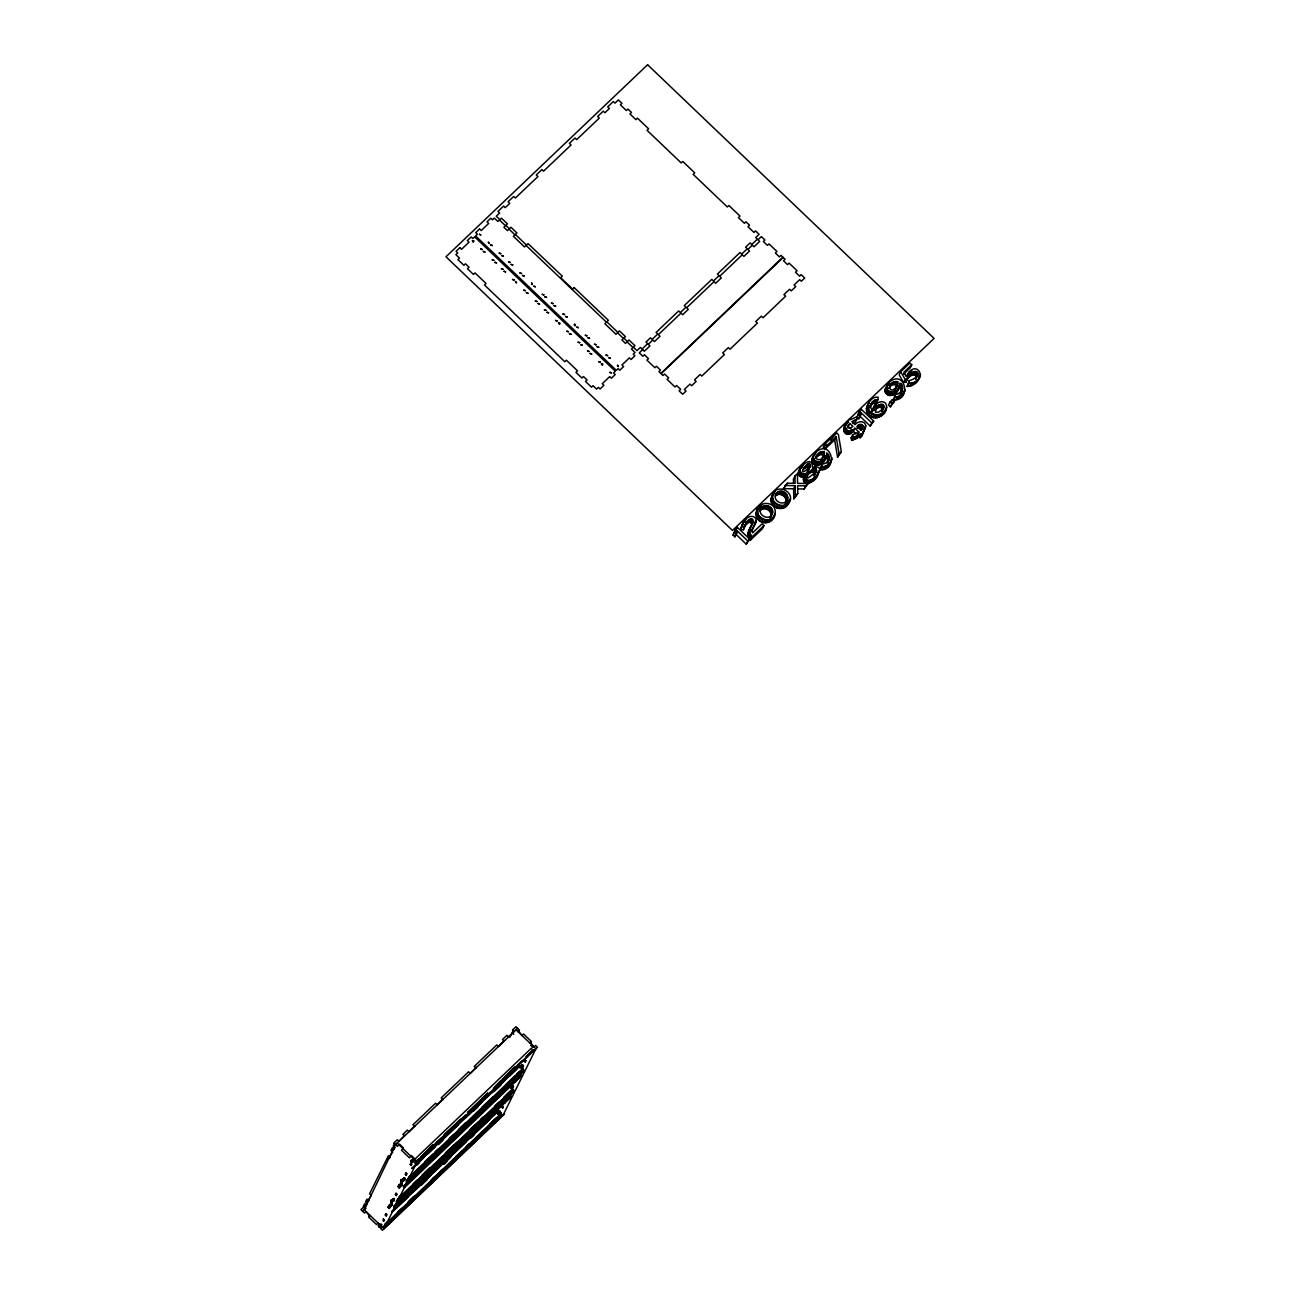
<?xml version="1.0" encoding="UTF-8"?>
<svg xmlns="http://www.w3.org/2000/svg" width="1295" height="1295" viewBox="0 0 1295 1295"><rect width="100%" height="100%" fill="white"/><g stroke="black" fill="none" stroke-linecap="round" stroke-linejoin="round"><path stroke-width="1.5" d="M813.632 456.164C805.458 467.624 827.44 468.029 825.142 456.067M828.881 459.871L826.016 463.141L821.969 464.225L820.447 469.875C838.674 470.279 831.73 439.054 816.352 451.793C805.134 462.671 828.557 466.669 826.679 452.942C830.289 455.128 829.626 460.065 827.343 463.011L829.318 458.236M889.697 383.789C875.226 394.57 898.957 401.903 898.487 386.201M901.579 391.187L898.05 393.988L895.314 394.36L893.793 400.009C912.02 400.414 905.075 369.188 889.697 381.928C878.479 392.822 901.903 396.804 900.025 383.077C904.218 385.683 902.453 391.106 900.025 394.311L902.243 390.022M858.601 425.148L857.047 428.289L860.236 427.69L861.288 430.264C865.999 426.087 859.993 421.781 856.918 426.46L860.867 430.231L862.826 427.123M886.654 407.051C886.525 397.063 871.567 402.777 873.17 410.806C867.699 407.456 872.15 398.811 877.945 399.653L878.172 397.16C871.292 396.399 868.087 403.247 866.404 408.637C866.339 422.138 886.266 419.45 886.654 407.051L884.194 412.603M882.219 410.272C882.882 405.464 875.906 407.326 874.789 410.434C875.663 401.709 889.422 403.231 881.523 411.761L883.757 407.148M413.931 1160.174C414.449 1158.199 410.353 1160.482 412.911 1161.016M502.848 1108.067L501.634 1106.966L502.832 1107.84M512.771 1087.735L511.719 1086.311M521.755 1064.636C524.993 1069.12 519.311 1064.425 522.387 1067.533M532.763 1047.024L531.614 1045.745L533.103 1047.088M753.382 520.444C751.618 526.579 744.382 533.977 750.582 539.999L762.415 528.716L763.969 525.592L762.107 523.811L752.557 532.909C750.258 527.178 761.33 520.25 753.156 516.511C745.92 515.216 741.776 523.698 740.789 529.623L743.379 529.768C745.386 525.867 746.049 518.89 751.845 518.955L753.35 521.594L749.756 529.25L749.886 533.249L752.136 536.875L750.582 539.999M903.651 374.142L910.207 367.893L911.761 364.769L909.883 362.988L900.721 371.73L899.167 374.854L903.619 382.592L906.225 381.928C909.009 364.721 929.324 373.608 909.09 380.843L907.131 386.46C912.619 386.493 918.932 382.268 919.126 376.408M907.131 386.46L908.669 383.336C930.247 382.527 916.731 356.06 906.176 376.57L903.878 372.264L911.761 364.769M499.142 1113.392L498.413 1112.049L497.361 1113.02M520.477 1066.853L521.658 1067.549L520.088 1066.853M520.655 1066.708C521.383 1068.294 522.014 1067.193 521.804 1065.882M521.205 1066.012L522.419 1067.258M863.797 431.154L865.74 425.747C864.995 420.13 857.743 421.021 855.04 424.663L851.851 421.62L856.821 419.305L856.643 416.877L849.989 419.839L849.261 419.143M864.736 429.276L862.292 433.712L865.74 425.747M857.322 435.136L858.876 432.012L854.878 428.208L853.34 431.332C845.732 440.235 839.435 426.508 848.031 421.652L847.335 420.988L844.631 427.237M854.878 428.208C851.689 433.954 842.139 430.134 846.185 424.112M500.534 1112.114L498.866 1110.851M512.011 1085.485L512.189 1088.059M522.128 1067.404L521.561 1066.109L522.727 1067.209M522.549 1064.943C522.678 1068.067 523.196 1063.47 522.112 1065.979M388.306 1207.571L389.212 1207.312M391.333 1201.873L391.98 1203.136M393.826 1201.048C392.531 1198.603 394.748 1202.165 391.349 1200.724M398.488 1186.236L399.588 1188.001L399.507 1186.819M400.317 1186.56L398.876 1184.893M401.968 1182.206L400.932 1181.137M401.709 1179.729C402.923 1183.468 401.952 1176.038 404.477 1179.777M411.179 1160.579L412.247 1161.712M473.258 241.906L473.808 241.032M531.565 283.103L532.132 284.592L531.808 283.055M498.316 1113.894L498.802 1113.7M511.298 1088.399L511.8 1086.699L512.771 1087.622M511.833 1087.395L510.845 1086.683L511.574 1087.929M520.671 1066.449C523.844 1067.501 519.004 1065.656 521.092 1067.744M522.063 1066.53C517.239 1068.78 524.022 1066.805 521.043 1066.06M761.136 508.045C756.571 514.811 769.198 521.594 772.273 513.84C775.187 505.568 760.715 501.893 759.598 511.169C763.289 505.277 773.261 510.732 770.735 516.98M776.951 492.845L775.397 495.969C779.655 491.452 788.056 497.021 785.741 502.687C792.88 495.888 779.719 485.868 775.592 494.739C772.856 501.57 784.446 506.685 787.279 499.562M393.567 1200.983C390.394 1199.882 397.193 1197.26 393.032 1201.193C392.757 1199.769 394.247 1197.729 393.615 1199.882M398.811 1185.637C399.54 1187.774 400.964 1183.808 400.77 1185.864M400.641 1185.896L400.187 1183.97L402.114 1184.763M401.579 1185.33C399.864 1183.695 401.337 1183.128 401.855 1184.456M401.855 1184.375L400.722 1183.484L401.887 1184.019L399.718 1186.592L401.256 1184.666M403.004 1181.315L401.272 1180.101L403.943 1180.619M411.923 1159.98C416.084 1159.171 410.434 1160.838 413.493 1159.446M413.429 1160.11L412.749 1159.057L413.591 1160.255M498.688 1112.162C499.854 1113.214 496.697 1112.081 498.802 1113.328M511.994 1087.929L511.412 1086.262L510.797 1086.974M521.48 1066.06L519.862 1067.436M775.122 513.306C776.903 500.356 756.766 500.178 756.248 512.691C754.435 525.657 774.637 525.851 775.122 513.306L772.354 519.376M787.36 505.082C799.177 492.877 774.815 480.655 771.707 496.875C766.656 508.903 788.849 513.646 788.704 500.453M774.669 514.843C771.011 524.022 755.616 519.182 757.785 509.566M789.675 500.55C785.66 510.57 768.906 503.723 773.245 493.751M810.46 465.488L808.08 471.17C816.773 448.329 789.74 484.654 810.362 466.669M870.807 404.752L869.269 407.876L872.328 403.797L876.407 402.777L876.618 400.284M382.899 1220.683L383.903 1221.379M521.351 1066.4L521.95 1067.209L521.675 1066.206M390.119 1207.134L389.147 1205.953L391.705 1203.961M388.824 1205.645C393.211 1206.908 388.144 1204.188 391.446 1205.435M389.779 1207.037C394.57 1199.963 386.719 1206.535 391.737 1205.467M391.478 1205.791L390.685 1203.848L391.786 1204.868M390.928 1203.881L391.171 1204.318M390.993 1200.352L391.996 1200.174L392.595 1201.889M392.838 1199.041L392.595 1200.141L394.279 1198.409L391.786 1201.274L393.194 1200.546M399.864 1185.216C399.588 1187.046 399.945 1184.31 401.045 1185.605M402.114 1183.905L399.961 1184.213M401.223 1185.394L400.074 1184.731L401.029 1185.799M400.592 1184.407L401.855 1185.071M403.522 1180.506L402.502 1179.243L404.509 1178.725M403.716 1179.858L402.583 1178.919L403.344 1180.603M403.668 1180.554C402.356 1178.159 403.991 1177.916 404.477 1179.47C399.588 1180.943 404.574 1180.603 401.758 1180.943M817.841 472.254C819.945 480.817 800.278 489.251 804.098 476.641C787.328 478.098 812.596 450.174 812.353 467.123C833.381 463.675 802.155 493.703 805.636 473.517C801.556 475.929 797.817 470.182 800.893 466.977M906.225 381.928C905.966 376.1 918.867 370.758 915.662 379.386L917.896 374.66M756.377 520.363L751.408 531.031L752.945 527.907M903.942 391.09L903.182 394.263M735.414 529.169L733.116 535.159L734.896 536.858L736.45 533.734L734.67 532.035L737.341 527.34L749.724 539.173L746.244 544.127L735.916 534.268L737.454 531.144L747.782 541.002L746.244 544.127M859.394 411.098L857.08 417.087L858.86 418.787L860.414 415.663L858.634 413.963L861.305 409.269L873.688 421.102L870.208 426.055L859.88 416.197L861.418 413.073L871.745 422.931L870.208 426.055M500.388 1112.162L498.947 1110.883M500.728 1112.583L499.854 1110.981M513.322 1086.861L512.237 1086.262L513.128 1086.813M522.986 1066.335L522.079 1065.461M531.096 1045.745L532.795 1046.748M522.079 1064.668L523.374 1066.028M908.669 383.336L909.09 380.843M822.778 454.658L822.681 458.09L820.755 461.036L824.219 454.966L824.332 451.534L819.557 452.424L815.154 458.317L819.589 454.788L822.778 454.658L824.332 451.534M897.678 381.669L895.282 389.763L897.564 385.101L897.678 381.669C885.23 380.18 889.276 398.488 897.564 385.101M743.379 529.768L745.224 524.912M740.789 529.623L743.476 522.257M379.564 1227.336L379.079 1226.025M388.856 1207.49L388.532 1206.875M391.673 1201.792L391.058 1200.06M398.892 1187.58L397.953 1186.382M399.103 1185.006L400.284 1185.993M401.984 1182.562L401.709 1181.25L402.292 1182.286M378.269 1225.75L379.953 1226.689L379.467 1225.912M380.115 1227.514L380.002 1226.592M389.568 1208.041L388.63 1206.73L389.536 1207.037C394.327 1205.548 388.678 1202.634 391.122 1205.839M389.795 1205.37C390.232 1207.199 390.232 1205.564 389.585 1206.891M388.662 1205.694C391.025 1208.882 389.083 1204.172 390.928 1206.001M402.405 1179.907L401.061 1179.972M400.673 1181.315L401.159 1182.157L401.644 1181.008M402.065 1182.707L401.11 1180.927M402.437 1182.384L401.401 1182.367M411.567 1161.923L412.118 1161.048M866.404 408.637L869.301 401.612M900.689 393.146L902.664 388.37M816.676 470.749C792.087 494.544 823.296 449.737 813.988 476.172C818.327 468.58 806.024 472.594 805.684 477.774M874.708 405.529L871.859 411.939L873.397 408.815M756.248 512.691L759.016 506.653M398.892 1185.281L399.896 1186.43L398.909 1185.216M401.936 1182.303L400.77 1181.186L401.984 1182.157M829.836 464.112L832.135 457.831M559.456 324.058L559.812 323.038M574.656 324.3L574.349 325.531M511.12 1086.57L511.525 1087.719M380.05 1224.779L381.361 1224.455M403.312 1180.506L402.421 1179.68L404.526 1177.722M734.896 536.858L735.916 534.268M736.45 533.734L737.454 531.144M858.86 418.787L859.88 416.197M860.414 415.663L861.418 413.073M390.297 1206.681L390.054 1205.111L390.669 1206.309M390.054 1204.755L390.782 1204.965M400.155 1186.722L399.281 1185.767L402.065 1183.274M400.123 1185.589L400.058 1186.269M399.847 1185.249L400.851 1185.152L399.928 1184.698M402.713 1179.729L403.328 1180.198M404.169 1180.101L403.069 1178.693L404.202 1179.777M816.708 455.192C813.697 459.272 820.172 461.473 822.293 457.912M499.206 1111.563L499.935 1112.308L499.109 1111.596M500.129 1111.353L499.676 1111.628M510.748 1088.48C513.128 1086.295 511.622 1088.367 510.91 1086.829M521.561 1067.323L522.193 1067.339M511.59 1087.217L512.302 1087.687M512.432 1086.165L513.532 1086.408L512.237 1085.161M522.549 1065.995L522.808 1065.51M522.824 1066.06L522.095 1065.38L523.164 1066.044M531.209 1045.502L532.795 1046.846M531.662 1045.81L532.342 1046.91M876.327 407.31L875.485 412.198L878.625 412.182L883.077 408.637M886.33 408.265C883.255 418.172 867.31 416.116 867.941 405.513M365.498 1208.899L365.886 1208.106L362.519 1211.311L364.931 1208.122M398.86 1141.413L404.866 1135.262L404.477 1136.055L402.874 1134.404L407.358 1130.114L409.042 1131.717L414.983 1125.63L414.594 1126.423L412.992 1124.756L435.573 1103.243L437.241 1104.845M437.176 1104.91L443.181 1098.759L442.793 1099.552M412.134 1160.66L413.558 1158.588M402.049 1184.957L402.227 1185.815M404.671 1179.648L404.849 1180.506M383.822 1227.32L500.356 1116.322M397.015 1200.627L513.403 1089.904L509.566 1085.809M403.473 1187.547L428.224 1163.962M406.096 1182.254L408.864 1179.761M393.696 1207.329L394.619 1207.604M397.047 1202.683L513.791 1091.264L512.448 1088.998L513.403 1089.904M403.506 1186.754L404.704 1187.175M406.42 1181.574L407.148 1182.254L523.86 1070.884L522.597 1069.524M417.281 1161.728L414.74 1159.3L531.274 1048.303L533.734 1050.909L533.022 1050.213L525.738 1057.157M733.116 535.159L735.204 530.642M735.787 530.464L737.341 527.34M741.193 527.405L742.731 524.265M741.922 525.381L744.544 520.444M742.99 523.568L745.936 518.858M746.632 521.917L744.253 526.466L749.06 522.079L751.845 523.568M746.211 523.779L747.749 520.639M747.668 522.646L749.206 519.522M749.06 522.079L750.598 518.955M750.307 522.095L751.845 518.955M751.294 522.646L752.848 519.522M756.701 511.169L760.116 505.39M756.118 514.342L757.656 511.217M761.444 504.338L758.562 508.514M748.639 530.966L753.35 521.594M748.202 532.375L749.756 529.25M756.296 516.058L757.85 512.933M748.024 533.75L749.562 530.626M748.057 535.078L749.611 531.954M756.814 517.628L758.352 514.503M760.392 510.262L761.946 507.138M761.347 509.502L762.901 506.377M748.348 536.373L749.886 533.249M762.383 508.967L763.92 505.843M753.819 526.935L756.15 521.982M757.64 519.085L759.178 515.944M748.85 537.619L750.404 534.495M763.483 508.676L765.021 505.552M749.611 538.833L751.149 535.709M758.773 520.38L760.327 517.255M764.649 508.611L766.203 505.471M765.847 508.757L767.385 505.633M771.253 498.397L774.021 492.359M771.707 496.875L775.122 491.096M760.149 521.48L761.703 518.356M771.124 500.048L772.662 496.924M766.964 509.145L768.518 506.021M771.302 501.764L772.856 498.64M761.67 522.273L763.208 519.149M768.048 509.761L769.586 506.62M771.82 503.334L773.358 500.21M776.352 495.208L777.906 492.084M769.068 510.586L770.606 507.462M763.322 522.775L764.859 519.651M777.389 494.69L778.926 491.55M772.646 504.791L774.183 501.667M509.874 1037.263L511.282 1034.446M513.516 1029.913L512.124 1032.746L513.791 1034.333M769.926 511.557L771.48 508.433M778.489 494.382L780.027 491.258M765.102 522.97L766.656 519.845M770.557 512.577L772.111 509.453M773.779 506.102L775.316 502.962M779.655 494.318L781.209 491.193M770.962 513.662L772.5 510.538M784.997 485.495L795.162 485.706L793.608 488.83L783.459 488.62L787.441 483.181L795.162 483.375L794.968 476.01L797.396 473.695L797.607 483.375L808.096 483.569L804.114 489.008L798.076 488.879M766.85 522.856L768.388 519.716M780.836 494.463L782.39 491.339M771.124 514.795L772.662 511.671M775.155 507.187L776.709 504.063M770.185 517.951L772.597 512.788M787.441 483.181L783.459 488.62M781.97 494.852L783.524 491.728M768.453 522.419L769.991 519.295M769.926 521.691L771.464 518.55M776.676 507.996L778.214 504.856M783.054 495.467L784.592 492.343M771.253 520.639L772.791 517.514M784.074 496.293L785.612 493.168M778.327 508.482L779.865 505.358M794.968 476.01L793.43 479.134L793.527 482.825M784.932 497.264L786.486 494.14M780.108 508.676L781.662 505.552M785.563 498.284L787.117 495.159M798.351 472.384L799.889 469.259M801.799 465.795L800.245 468.919L802.69 466.605M798.238 473.452L799.776 470.328M801.411 467.705L802.949 464.581M785.968 499.368L787.506 496.244M798.384 474.439L799.922 471.315M781.856 508.563L783.394 505.438M786.13 500.501L787.668 497.377M798.788 475.33L800.342 472.206M785.191 503.658L787.587 498.51M783.459 508.126L784.997 505.001M799.468 476.155L801.006 473.015M804.81 466.297L803.272 469.421L806.283 467.333L808.906 468.612M784.932 507.397L786.47 504.273M800.456 476.835L801.993 473.711M804.891 468.078L806.429 464.954M786.259 506.345L787.797 503.221M788.574 502.136L790.128 499.012M801.54 477.159L803.094 474.019M806.283 467.333L807.837 464.209M802.754 477.078L804.308 473.954M807.449 467.204L809.003 464.079M807.95 467.365L809.488 464.241M812.143 458.657L814.296 454.286M811.819 459.887L813.373 456.763M808.388 467.689L809.925 464.565M803.386 478.292L805.636 473.517M811.771 461.101L813.325 457.977M814.798 454.917L816.352 451.793M808.727 468.11L810.265 464.986M793.608 488.83L793.803 498.834L797.769 493.395L797.591 485.706L805.668 485.884L808.096 483.569M803.175 479.814L804.729 476.69M806.704 472.707L808.242 469.583M812.014 462.202L813.568 459.077M803.483 481.173L805.037 478.049M797.769 493.395L793.803 498.834M812.532 463.238L814.086 460.113M806.639 476.172L808.193 473.047M816.449 456.811L818.003 453.687M804.276 482.274L805.814 479.15M808.371 474.294L809.909 471.17M813.341 464.177L814.879 461.052M818.019 455.549L819.557 452.424M805.182 482.954L806.72 479.83M810.33 472.659L811.868 469.535M814.247 464.889L815.801 461.765M819.589 454.788L821.143 451.664M834.644 439.879L825.19 448.879L823.329 447.099L824.866 443.975L836.554 432.838L838.415 434.618L841.345 451.906L837.574 457.135L834.644 439.879L836.181 436.755L839.111 454.011L837.574 457.135M806.202 483.343L807.74 480.218M812.014 471.768L813.551 468.644M815.267 465.342L816.805 462.218M804.114 489.008L805.668 485.884M812.742 471.59L814.28 468.466M821.192 454.48L822.73 451.356M385.376 1225.021L500.825 1115.351L496.843 1111.547L391.867 1211.618M519.554 1065.607L523.471 1069.524L406.938 1180.522M807.335 483.456L808.873 480.332M816.352 465.536L817.906 462.412M496.762 1112.713L392.191 1211.91M519.7 1066.206L412.053 1168.576M813.406 471.607L814.96 468.482M825.19 448.879L826.728 445.755L836.181 436.755M497.442 1112.939L499.158 1114.461M814.005 471.801L815.542 468.677M808.582 483.294L810.12 480.17M817.55 465.488L819.087 462.364M498.526 1113.085L497.652 1112.988M814.539 472.173L816.077 469.049M809.893 482.857L811.447 479.733M814.927 472.675L816.465 469.551M822.956 456.439L824.494 453.315M818.78 465.18L820.318 462.056M815.122 473.242L816.659 470.117M821.936 459.628L824.219 454.966M811.269 482.128L812.807 479.004M814.943 474.569L816.481 471.445M820.01 464.63L821.548 461.506M521.95 1068.359L521.383 1067.76M522.387 1068.893L407.86 1178.45M812.693 481.125L814.231 478.001M821.224 463.837L822.778 460.712M836.554 432.838L830.629 440.138M509.582 1095.878L510.942 1097.011L394.408 1208.008M510.181 1094.663L510.78 1095.23L393.664 1206.681M512.804 1089.338L397.727 1198.943M519.942 1074.915L521.059 1076.566L520.104 1075.643M822.438 462.801L823.992 459.676M501.035 1113.684L500.647 1114.477L496.972 1109.799L502.946 1115.497L535.903 1048.804L516.025 1029.816M814.166 479.83L815.704 476.706M825.125 457.912L826.663 454.788M510.538 1095.003L394.004 1206.001M512.237 1091.555L502.395 1101.543M513.16 1089.678L396.691 1200.562M823.766 461.279L827.456 453.509M509.761 1097.286L503.771 1102.433M393.907 1206.908L510.489 1095.797L509.534 1094.89M512.82 1091.102L513.791 1091.264M520.525 1075.497L403.991 1186.495M523.148 1070.204L406.598 1181.202M532.682 1050.892L529.639 1053.952M533.022 1050.213L527.146 1055.878M815.51 478.438L817.048 475.314M817.954 473.339L819.508 470.214M816.562 477.078L819.33 471.396M820.447 469.875L821.969 464.225M500.987 1117.164L499.74 1114.72L385.02 1224.681M510.942 1097.011L510.44 1095.91M523.86 1070.884L522.371 1069.994M827.764 461.36L827.019 458.041L828.573 454.901M822.454 469.713L823.992 466.589L827.667 465.099L831.39 460.988M827.651 459.66L829.205 456.536M843.773 429.503L845.635 425.262M824.332 469.162L825.886 466.038M843.725 430.555L845.263 427.431M846.477 424.776L848.031 421.652M843.919 431.51L845.457 428.386M826.113 468.223L827.667 465.099M844.34 432.4L845.894 429.276M827.78 466.896L829.334 463.772M828.978 465.553L831.924 459.466M847.076 427.949L849.844 423.384L852.968 426.379L850.168 428.159L848.322 427.884L847.966 426.055L849.844 423.384M845.02 433.21L846.574 430.086M845.813 433.809L847.367 430.685M846.671 434.165L848.225 431.041M854.247 420.244L852.709 423.368L855.283 422.429L856.821 419.305M847.61 434.294L849.148 431.17M848.613 434.181L850.151 431.057M857.08 417.087L859.168 412.571M859.75 412.393L861.305 409.269M849.682 433.825L851.236 430.701M850.831 433.226L852.369 430.102M859.152 436.884L860.123 437.807L861.677 434.683L860.706 433.76L857.225 438.244L851.576 440.235L851.139 437.823L852.693 434.699L858.876 432.012M851.576 440.235L853.13 437.111L852.693 434.699M866.533 410.79L868.087 407.666M858.504 427.593L860.042 424.469M866.889 412.053L868.427 408.929M869.932 406.241L871.47 403.117M853.454 439.928L854.991 436.803L860.706 433.76M859.718 427.512L861.256 424.388M871.114 404.785L872.652 401.66M860.236 427.69L861.774 424.566M867.423 413.234L868.977 410.11M872.328 403.797L873.882 400.673M860.706 428.03L862.243 424.906M855.331 439.264L856.869 436.14M861.094 428.516L862.632 425.375M873.623 403.15L875.161 400.009M868.184 414.351L869.722 411.227M861.321 429.034L862.858 425.909M857.225 438.244L858.779 435.12M874.983 402.794L876.521 399.669M869.139 415.404L870.677 412.279M875.792 404.25L872.361 410.175M876.407 402.777L877.945 399.653M870.645 416.634L872.199 413.51M875.452 406.355L877.006 403.231M864.137 429.989L865.675 426.864M863.846 430.571L862.065 435.978L860.123 437.807M885.489 388.791L887.642 384.421M885.165 390.038L886.719 386.914M886.978 386.298L888.532 383.174M875.906 409.09L877.443 405.966M872.215 417.492L873.769 414.368M885.132 391.236L886.67 388.111M877.476 407.893L879.03 404.768M885.359 392.353L886.913 389.228M873.85 418.01L875.404 414.886M879.078 407.294L880.616 404.169M885.877 393.372L887.431 390.248M888.516 388.451L891.348 383.822M886.686 394.311L888.224 391.187M880.519 407.294L882.073 404.169M875.549 418.155L877.087 415.031M889.794 386.946L892.919 382.575M881.134 407.52L882.672 404.396M887.593 395.024L889.147 391.899M891.365 385.7L894.489 381.798M881.652 407.909L883.206 404.785M877.249 417.929L878.803 414.805M882.041 408.394L883.578 405.27M888.613 395.477L890.151 392.353M882.251 408.945L883.805 405.821M892.951 384.923L894.537 384.615L896.075 381.491M878.917 417.346L880.47 414.222M889.714 395.671L891.251 392.547M880.568 416.391L882.105 413.267M890.895 395.623L892.433 392.498M882.17 415.064L883.708 411.939M896.302 386.574L897.856 383.449M892.125 395.315L893.679 392.191M894.1 391.171L895.638 388.047M883.319 413.833L884.857 410.709M893.356 394.781L894.894 391.64M890.053 401.936L888.516 405.06L890.377 406.84L894.424 401.337L892.563 399.556L890.053 401.936L891.931 403.716L890.377 406.84M894.57 393.988L896.124 390.863M891.009 402.696L892.563 399.556M895.8 392.952L897.338 389.827M898.471 388.047L900.009 384.923M897.127 391.414L900.802 383.644M893.793 400.009L895.314 394.36M901.11 391.495L900.381 388.176L901.919 385.052M903.619 382.592L905.173 379.451L907.763 378.804M895.8 399.847L897.338 396.723L901.012 395.234L904.736 391.139M907.763 375.048L909.317 371.924M900.996 389.795L902.55 386.671M909.122 373.899L910.66 370.775M906.759 380.487L909.009 376.036M910.482 373.009L912.02 369.884M897.694 399.313L899.232 396.189M908.313 377.962L909.867 374.822M909.333 376.861L910.871 373.737M899.458 398.374L901.012 395.234M911.194 375.388L912.732 372.264M901.126 397.031L902.68 393.907M902.324 395.687L905.27 389.601M912.926 374.627L914.464 371.503M913.72 374.498L915.274 371.374M914.448 374.563L915.986 371.438M915.079 374.789L916.617 371.665M909.511 386.298L911.049 383.158M915.63 375.194L917.184 372.07M916.067 375.728L917.621 372.604M911.793 385.602L913.331 382.478M916.342 376.343L917.88 373.219M916.439 377.039L917.977 373.899M913.995 384.405L915.549 381.28M916.115 382.689L917.669 379.564M919.078 377.654L920.615 374.53M917.265 381.458L920.292 375.809M866.808 406.63L869.253 403.004M559.812 323.718L558.453 322.795L559.375 324.074M574.349 324.495L575.223 325.79L574.899 324.268M411.292 1160.822L412.134 1161.437M398.601 1186.479L399.022 1187.855M399.216 1185.249L399.491 1186.35L402.033 1183.565M391.754 1200.352L392.644 1200.918M400.058 1185.864L399.022 1185.896M389.115 1205.677L389.892 1206.471M388.727 1206.066L390.086 1206.891M391.657 1202.861L391.155 1202.278M391.786 1201.274L392.32 1200.53M379.322 1227.174L379.322 1226.268M389.811 1206.859L390.086 1206.195M392.466 1201.469L391.3 1200.368M389.212 1208.057L388.176 1206.956M798.724 471.267L799.355 470.101M401.887 1181.72L401.515 1181.38M379.516 1226.203L379.079 1226.996L378.334 1225.798M488.231 242.375L489.316 243.589L488.555 242.181M617.343 365.417L618.427 366.631L617.666 365.222M473.776 240.951L472.27 240.773L473.112 241.922M516.592 282.682L515.507 281.468L516.155 282.909M602.418 365.044L602.499 363.701M380.649 1226.284L379.726 1225.054M513.289 1086.537L512.949 1085.777M394.279 1199.72L392.466 1201.08M389.196 1206.535L388.775 1205.321M403.911 1179.389L402.518 1179.615M400.689 1183.743L401.418 1184.795M399.248 1185.929L402.227 1183.242M511.59 1085.113L512.577 1085.226M411.988 1160.417L413.833 1158.507M412.263 1160.822L413.769 1159.333M413.995 1159.672L412.474 1160.87M401.887 1180.619L404.688 1177.819L402.146 1180.943M401.466 1180.991L404.105 1177.9L404.785 1178.466M402 1181.169L404.688 1179.097M398.65 1187.046L399.022 1186.317M399.718 1186.592L402.017 1184.342M392.434 1199.866L393.761 1198.539M391.171 1202.165L391.559 1201.42M392.11 1201.598L394.425 1199.105M392.401 1201.809L394.247 1199.898M389.147 1206.373L391.721 1203.783M391.867 1203.929L389.358 1206.147M388.532 1207.507L388.16 1206.568M389.811 1207.15L391.689 1205.111M380.309 1226.284C382.527 1224.309 380.228 1224.487 380.94 1225.734M379.823 1225.831C379.564 1221.59 382.446 1227.013 381.151 1224.455M381.507 1224.584L379.953 1225.993L381.572 1224.649M380.261 1226.268L381.717 1224.843M519.91 1067.76L521.464 1065.931M520.007 1067.711L521.788 1066.271M510.748 1087.314L511.816 1086.877M510.78 1088.14L511.93 1086.845M498.737 1112.324L498.332 1113.603M497.814 1113.603L499.077 1112.437M499.222 1112.567L498.267 1113.959M497.798 1114.121L499.32 1112.696M574.268 287.587L572.617 289.157L560.686 277.761L562.321 276.191L528.052 243.589L526.482 245.095L515.361 234.46L516.932 232.97L510.975 227.273L509.404 228.762L505.811 225.346L507.397 223.841L501.424 218.143L499.854 219.648L496.26 216.216L499.643 213.011L497.96 211.409L503.593 206.067L505.26 207.653L509.761 203.38L508.077 201.777L513.694 196.435L515.378 198.022L537.959 176.508L536.292 174.906L541.909 169.564L543.576 171.15L571.063 144.975L569.395 143.373L575.012 138.031L576.68 139.617L599.277 118.104L597.61 116.518L603.227 111.16L604.894 112.762L609.395 108.472L607.711 106.886L613.344 101.528L615.012 103.131L618.379 99.909L621.956 103.341L620.386 104.83L626.359 110.528L627.929 109.039L631.507 112.455L629.937 113.96L635.91 119.658L637.48 118.153L648.601 128.788L647.031 130.277L681.219 162.943L682.789 161.438L694.735 172.85L693.165 174.339L727.353 207.006L728.923 205.516L739.995 216.087L738.425 217.592L744.398 223.29L745.969 221.785L749.546 225.217L747.976 226.706L753.949 232.42L755.519 230.915L759.097 234.33L755.73 237.552L757.397 239.138L751.78 244.496L750.113 242.893L745.612 247.183L747.28 248.769L741.663 254.128L739.995 252.525L717.414 274.054L719.081 275.641L713.464 280.999L711.797 279.396L684.294 305.588L685.978 307.174L680.361 312.532L678.677 310.93L656.096 332.443L657.763 334.045L652.146 339.403L650.478 337.801L645.978 342.074L647.646 343.677L642.029 349.035L640.361 347.432L636.994 350.637L633.401 347.222L634.987 345.733L629.014 340.018L627.444 341.524L623.85 338.108L625.436 336.603L619.463 330.905L617.893 332.394L606.821 321.824L608.391 320.318L574.187 287.652M845.781 424.112L847.723 422.267M823.329 447.099L826.242 444.315M747.782 541.002L749.724 539.173M752.136 536.875L763.969 525.592M839.111 454.011L841.345 451.906M871.745 422.931L873.688 421.102M891.931 403.716L894.424 401.337M861.677 434.683L863.603 432.838M517.595 1028.311L395.477 1144.618L364.154 1209.757L384.048 1228.745L417.006 1162.052L397.128 1143.064M394.813 1147.645L392.401 1150.85L393.988 1149.345L392.385 1147.678L390.977 1150.51L392.644 1152.113M392.579 1152.178L388.419 1158.928L389.989 1157.422M371.179 1195.495L366.987 1202.262L368.573 1200.773M364.283 1206.438L360.916 1209.659L364.494 1213.075L366.064 1211.586L369.739 1216.248L370.127 1215.455L368.557 1216.96L376.505 1224.552L378.075 1223.047L381.75 1227.725L382.138 1226.932L380.568 1228.421L382.478 1230.25L504.516 1114.008M366.323 1205.289L364.753 1206.794L367.165 1203.589L365.562 1201.938L366.971 1199.105L368.638 1200.708M428.613 1148.956L432.983 1144.78M510.181 1071.256L514.552 1067.096M423.481 1154.169L427.852 1150.009M481.74 1098.662L487.632 1092.996M505.05 1076.469L509.421 1072.309M415.857 1161.777L418.771 1159.009M420.859 1157.05L433.388 1145.023M460.194 1119.592L444.169 1134.857L461.311 1118.88M471.833 1108.488L467.463 1112.648L487.81 1093.336L472.659 1107.662M495.969 1085.469L500.339 1081.309M502.428 1079.35L514.973 1067.323M416.148 1161.89L420.519 1157.73M420.794 1157.163L440.915 1138.305M493.363 1088.35L502.104 1080.03M503.836 1078.087L522.484 1060.605M416.003 1162.182L433.485 1145.525M436.399 1142.757L445.14 1134.42M448.054 1131.652L465.536 1114.995M471.364 1109.459L487.389 1094.194M494.674 1087.25L515.07 1067.825M517.984 1065.057L526.725 1056.736M411.745 1168.284L519.635 1065.445M416.213 1164.917L423.497 1157.989M427.868 1153.829L435.152 1146.884M438.066 1144.116L458.462 1124.691M465.747 1117.747L481.772 1102.482M491.971 1092.77L505.066 1080.289M509.437 1076.129L516.721 1069.184M416.666 1165.354L419.58 1162.586M438.519 1144.537L442.89 1140.377M473.565 1111.061L477.855 1107.079M493.962 1091.636L501.165 1084.886M404.412 1179.421L403.959 1178.66M424.776 1161.858L429.147 1157.698M435.12 1151.87L438.034 1149.086M458.43 1129.661L465.714 1122.733M481.74 1107.468L490.336 1099.423M506.361 1084.158L510.732 1079.998M516.689 1074.17L519.603 1071.386M408.621 1177.398L411.535 1174.63M426.104 1160.757L433.388 1153.813M449.414 1138.548L453.784 1134.388M461.069 1127.459L465.439 1123.299M485.819 1103.874L493.104 1096.93M507.672 1083.057L514.957 1076.113M523.617 1069.249L406.695 1180.295L523.471 1069.524M410.466 1178.078L425.035 1164.205M430.863 1158.653L451.243 1139.228M455.824 1134.954L487.665 1104.554M492.035 1100.378L506.604 1086.505M512.432 1080.969L522.63 1071.256L493.346 1099.277M411.778 1176.977L452.619 1138.289M457.135 1133.837L490.433 1102.061M407.148 1182.254L523.779 1071.062M404.089 1185.589L434.683 1156.451M437.645 1153.554L516.252 1078.751M404.331 1185.815L520.865 1074.818L519.91 1073.895M405.254 1185.492L422.737 1168.835M425.602 1166.18L456.196 1137.042M457.07 1136.103L475.184 1118.896M479.49 1114.833L483.294 1111.126M488.231 1106.513L504.322 1091.135M507.171 1088.48L519.764 1076.323M432.465 1160.093L448.491 1144.829M452.861 1140.668L474.844 1119.56M479.085 1115.691L509.809 1086.262M514.034 1082.393L520.007 1076.55M404.526 1187.564L521.254 1076.177M398.828 1197.211L401.741 1194.443M422.138 1175.018L429.422 1168.074M445.448 1152.825L454.043 1144.78M470.069 1129.515L474.439 1125.355M480.396 1119.527L483.31 1116.743M503.706 1097.318L510.991 1090.39M413.121 1183.905L417.492 1179.745M424.776 1172.817L429.147 1168.64M449.527 1149.215L456.811 1142.287M471.38 1128.414L478.664 1121.47M494.69 1106.205L499.061 1102.045M506.345 1095.117L510.716 1090.94M396.302 1201.355L513.548 1089.629M396.27 1202.1L513.128 1090.471M398.909 1199.898L414.934 1184.634M419.499 1180.344L442.615 1158.264M444.266 1156.759L451.356 1149.944M457.184 1144.391L471.752 1130.519M476.123 1126.359L496.503 1106.934M502.541 1101.268L512.529 1091.669M400.22 1198.798L416.31 1183.695M420.81 1179.243L442.469 1158.556M444.12 1157.05L478.891 1123.866M481.805 1121.098L497.879 1105.995M396.221 1203.573L513.71 1091.442M393.648 1207.442L409.722 1192.064M416.941 1185.233L437.402 1165.694M440.251 1163.039L448.426 1155.172M451.906 1151.935L464.5 1139.794M470.846 1133.902L491.291 1114.364M498.526 1107.533L502.897 1103.372M396.27 1205.224L437.062 1166.374M442.89 1160.822L476.252 1129.208M477.855 1127.524L509.906 1097.011M394.489 1207.846L511.153 1096.606M391.964 1211.44L496.843 1111.547M393.486 1210.825L407.99 1197.163M415.339 1190.024L431.3 1174.954M434.278 1171.975L438.649 1167.815M442.955 1163.865L466.265 1141.656M470.635 1137.496L489.575 1119.463M421.652 1184.925L427.382 1179.551M443.489 1164.108L450.692 1157.358M471.089 1137.933L474.002 1135.148M443.926 1164.237L446.84 1161.469M384.647 1224.342L387.561 1221.557M407.957 1202.132L413.785 1196.58M431.267 1179.939L434.181 1177.155M466.232 1146.642L469.146 1143.857M489.542 1124.432L495.37 1118.896M397.484 1212.411L401.855 1208.251M409.285 1201.032L415.112 1195.479M432.579 1178.838L442.647 1169.401M455.889 1156.629L461.587 1151.368M480.51 1133.335L483.423 1130.551M490.854 1123.332L496.681 1117.779M383.271 1226.624L389.05 1221.201M394.926 1215.536L415.323 1196.111M418.236 1193.326L450.223 1162.926M453.201 1160.029L470.619 1143.501M476.511 1137.836L496.908 1118.411M500.825 1115.351L383.579 1227.093L384.453 1228.162L501.068 1117.002M411.826 1160.725L410.855 1160.304L410.79 1161.307M401.515 1180.7L401.24 1179.47M392.32 1202.942L392.094 1202.116M744.398 521.982L745.564 520.995M773.568 494.221L774.912 493.168M602.806 364.122L601.301 363.944L602.159 365.093M521.254 1066.19L521.529 1066.659M392.45 1199.332L392.612 1200.157M389.471 1205.661L389.957 1205.596M390.653 1201.679L391.883 1202.31M851.139 437.823L852.822 437.419M853.13 437.111L854.991 436.803M513.225 1086.958L513.257 1085.938M500.744 1112.567L499.838 1112.373M403.7 1178.142L404.396 1178.79M381.054 1224.277L381.086 1224.876M401.774 1184.682L400.932 1183.598M895.347 396.885L897.338 396.723M821.985 466.734L823.992 466.589M512.739 1086.505L512.075 1085.275L512.545 1086.019M820.415 467.349L821.807 467.333M742.343 526.498L744.933 526.628M894.537 384.615L896.14 384.793M403.732 1177.883L404.655 1178.531M401.11 1183.161L402.049 1183.808M412.83 1160.773L412.182 1159.786L412.911 1160.676M380.843 1225.766L379.807 1225.62M402.146 1180.166L402.389 1180.538M403.554 1179.114L404.186 1179.292M412.231 1162.263L410.887 1161.21M389.147 1208.413L388.678 1208.122M403.344 1179.13L403.344 1178.596M398.261 1186.123L399.135 1186.382M392.676 1200.352L393.842 1199.17M390.799 1201.242L391.802 1202.149M504.419 1101.689L505.325 1102.773L504.37 1102.353M401.758 1181.072L400.657 1180.668L400.722 1181.655M514.698 1081.357L515.442 1082.361L514.487 1081.924M401.369 1179.988L402.502 1181.153M398.115 1186.56L399.297 1187.661M848.29 426.508L851.43 429.503M853.34 431.332L855.995 433.857M824.866 443.975L826.728 445.755M442.858 1099.487L441.19 1097.901L468.612 1071.774L470.279 1073.377L476.301 1067.226L475.896 1068.019L474.229 1066.432L496.827 1044.919L498.494 1046.506L504.5 1040.371L504.111 1041.164L502.444 1039.561L506.928 1035.272L508.611 1036.874L514.617 1030.739L514.228 1031.516L512.561 1029.93L515.928 1026.708L519.505 1030.14L517.935 1031.629L518.324 1030.836L521.998 1035.514L523.568 1034.009L531.517 1041.601L529.946 1043.106L530.335 1042.313L533.993 1046.991L535.58 1045.486L537.49 1047.315L415.436 1163.557L413.526 1161.728L415.501 1159.446L411.438 1155.561L409.463 1157.859L401.515 1150.251L403.49 1147.969L399.427 1144.084L397.468 1146.383L393.874 1142.967L397.257 1139.746L398.925 1141.348M396.286 1144.748L394.619 1143.161L393.211 1145.994L394.894 1147.58M390.054 1157.358L388.387 1155.755L369.577 1193.828L371.244 1195.431M366.404 1205.224L364.721 1203.638L363.328 1206.454L364.996 1208.057M522.193 1066.368L522.889 1067.193M515.151 1080.742L515.847 1080.661M391.058 1202.586L390.572 1201.728M523.131 1065.299L523.504 1066.141M899.264 386.768L900.381 388.176M825.919 456.633L827.019 458.041M389.326 1207.15L389.601 1208.235M900.721 371.73L905.173 379.451M754.467 522.047L754.823 523.488M795.162 485.706L795.34 495.71M379.937 1224.908L380.617 1226.025L380.034 1225.07M380.228 1224.876L381.07 1225.41L380.212 1224.795M412.474 1159.624L413.137 1160.514L412.49 1159.64M480.736 249.061L482.339 249.514L480.736 249.061M492.262 259.89L493.848 260.344L492.262 259.89M501.44 268.858L503.043 269.311L501.44 268.858M512.577 279.477L514.18 279.93L512.577 279.477M523.779 290.209L525.365 290.663L523.779 290.209M535.337 301.039L536.923 301.492L535.337 301.039M544.418 309.845L546.004 310.298L544.418 309.845M555.555 320.464L557.141 320.917L555.555 320.464M566.822 331.245L568.408 331.698L566.822 331.245M578.137 342.236L579.723 342.689L578.137 342.236M587.525 351.042L589.112 351.495L587.525 351.042M598.662 361.661L600.249 362.131L598.662 361.661M609.848 372.393L611.434 372.847L609.848 372.393M479.458 234.411L480.979 235.042L479.538 234.217M490.675 245.063L492.278 245.516L490.675 245.063M501.812 255.682L503.415 256.135L501.812 255.682M511.201 264.488L512.804 264.941L511.201 264.488M522.516 275.479L524.119 275.932L522.516 275.479M533.783 286.26L535.385 286.713L533.783 286.26M544.92 296.879L546.522 297.332L544.92 296.879M554.033 305.62L555.636 306.073L554.033 305.62M565.559 316.53L567.161 316.967L565.559 316.53M576.793 327.182L578.379 327.635L576.793 327.182M587.93 337.801L589.516 338.238L587.93 337.801M597.108 346.769L598.711 347.222L597.108 346.769M608.618 357.598L610.22 358.051L608.618 357.598M383.223 1219L384.421 1220.133L383.288 1218.951M385.813 1213.723L386.962 1214.904L385.975 1213.658M395.93 1193.294L397.079 1194.492L396.092 1193.229M405.853 1172.962L407.051 1174.096L405.918 1172.898M410.725 1163.153L411.923 1164.286L410.79 1163.104M502.12 1105.752L503.318 1106.885L502.12 1105.752M524.75 1059.715L525.964 1060.848L524.75 1059.715M483.375 251.489L484.913 252.056L483.375 251.489M494.884 262.318L496.438 262.885L494.884 262.318M499.239 253.14L500.793 253.707L499.239 253.14M504.063 271.286L505.617 271.869L504.063 271.286M508.627 261.946L510.181 262.513L508.627 261.946M519.942 272.937L521.496 273.504L519.942 272.937M526.401 292.638L527.939 293.204L526.401 292.638M537.959 303.467L539.513 304.034L537.959 303.467M542.33 294.337L543.9 294.904L542.33 294.337M547.04 312.273L548.594 312.84L547.04 312.273M551.46 303.079L553.014 303.645L551.46 303.079M562.985 313.973L564.539 314.539L562.985 313.973M569.444 333.673L570.998 334.239L569.444 333.673M580.759 344.664L582.313 345.247L580.759 344.664M585.34 335.243L586.894 335.826L585.34 335.243M590.148 353.47L591.702 354.053L590.148 353.47M594.534 344.227L596.088 344.794L594.534 344.227M606.044 355.057L607.598 355.623L606.044 355.057M385.23 1214.937L386.396 1216.102L385.295 1214.888M395.347 1194.508L396.513 1195.69L395.412 1194.476M405.27 1174.177L406.436 1175.342L405.335 1174.128M410.143 1164.367L411.308 1165.532L410.207 1164.318M524.167 1060.929L525.333 1062.094L524.167 1060.929M647.597 64.75L445.982 256.782L732.468 530.448L934.083 338.416L647.597 64.75M459.854 247.717L456.034 251.359L457.702 252.962L455.905 254.662L459.482 258.094L457.912 259.583L463.869 265.297L465.455 263.791L469.033 267.207L467.463 268.712L473.42 274.411L475.006 272.921L486.078 283.492L484.492 284.997L564.83 361.726L566.401 360.22L577.521 370.856L575.951 372.345L581.924 378.043L583.495 376.554L587.072 379.969L585.502 381.475L591.459 387.173L593.045 385.667L596.623 389.099L598.419 387.383L600.087 388.969L603.907 385.343L602.24 383.741L609.718 376.618L611.402 378.205L615.222 374.563L613.539 372.976L615.335 371.26L474.617 236.839L472.821 238.555L471.153 236.953L467.333 240.595L469 242.181L461.522 249.32L459.854 247.717M479.538 228.972L475.718 232.614L477.386 234.201L475.589 235.917L616.307 370.338L618.103 368.622L619.787 370.224L623.607 366.582L621.924 364.98L629.419 357.857L631.086 359.46L634.906 355.817L633.239 354.215L635.036 352.499L631.458 349.083L633.028 347.594L627.055 341.88L625.485 343.385L621.908 339.97L623.478 338.464L617.505 332.766L615.934 334.256L604.862 323.685L606.432 322.18L526.11 245.451L524.524 246.956L513.403 236.321L514.989 234.832L509.016 229.134L507.446 230.623L503.868 227.208L505.438 225.702L499.465 220.004L497.895 221.51L494.318 218.078L492.521 219.794L490.837 218.208L487.017 221.833L488.684 223.436L481.206 230.559L479.538 228.972M642.66 349.634L639.293 352.855L642.87 356.271L644.457 354.765L648.504 358.65L646.933 360.139L654.881 367.748L656.452 366.242L660.515 370.111L658.945 371.616L660.855 373.446L782.892 257.203L780.982 255.374L779.412 256.879L775.365 252.994L776.935 251.489L768.987 243.897L767.401 245.402L763.354 241.517L764.924 240.028L761.347 236.596L757.963 239.818L759.647 241.404L754.03 246.762L752.346 245.16L747.862 249.449L749.53 251.052L743.913 256.394L742.229 254.807L719.648 276.321L721.315 277.907L715.698 283.265L714.031 281.662L686.609 307.789L688.276 309.375L682.659 314.734L680.992 313.131L658.394 334.644L660.078 336.247L654.444 341.605L652.777 340.002L648.293 344.292L649.96 345.878L644.343 351.236L642.66 349.634M783.167 257.446L661.114 373.688L663.024 375.518L664.594 374.012L668.657 377.897L667.087 379.386L675.035 386.995L676.605 385.489L680.668 389.374L679.098 390.863L682.675 394.279L686.042 391.074L684.375 389.471L689.992 384.129L691.659 385.716L696.16 381.442L694.492 379.84L700.109 374.498L701.777 376.084L724.374 354.571L722.691 352.985L728.308 347.627L729.991 349.229L757.413 323.102L755.73 321.516L761.363 316.158L763.03 317.761L785.612 296.231L783.944 294.645L789.561 289.287L791.229 290.889L795.729 286.6L794.062 285.013L799.679 279.655L801.346 281.258L804.713 278.036L801.136 274.621L799.565 276.126L795.502 272.241L797.072 270.736L789.124 263.144L787.554 264.649L783.491 260.764L785.078 259.275L783.167 257.446"/></g></svg>
